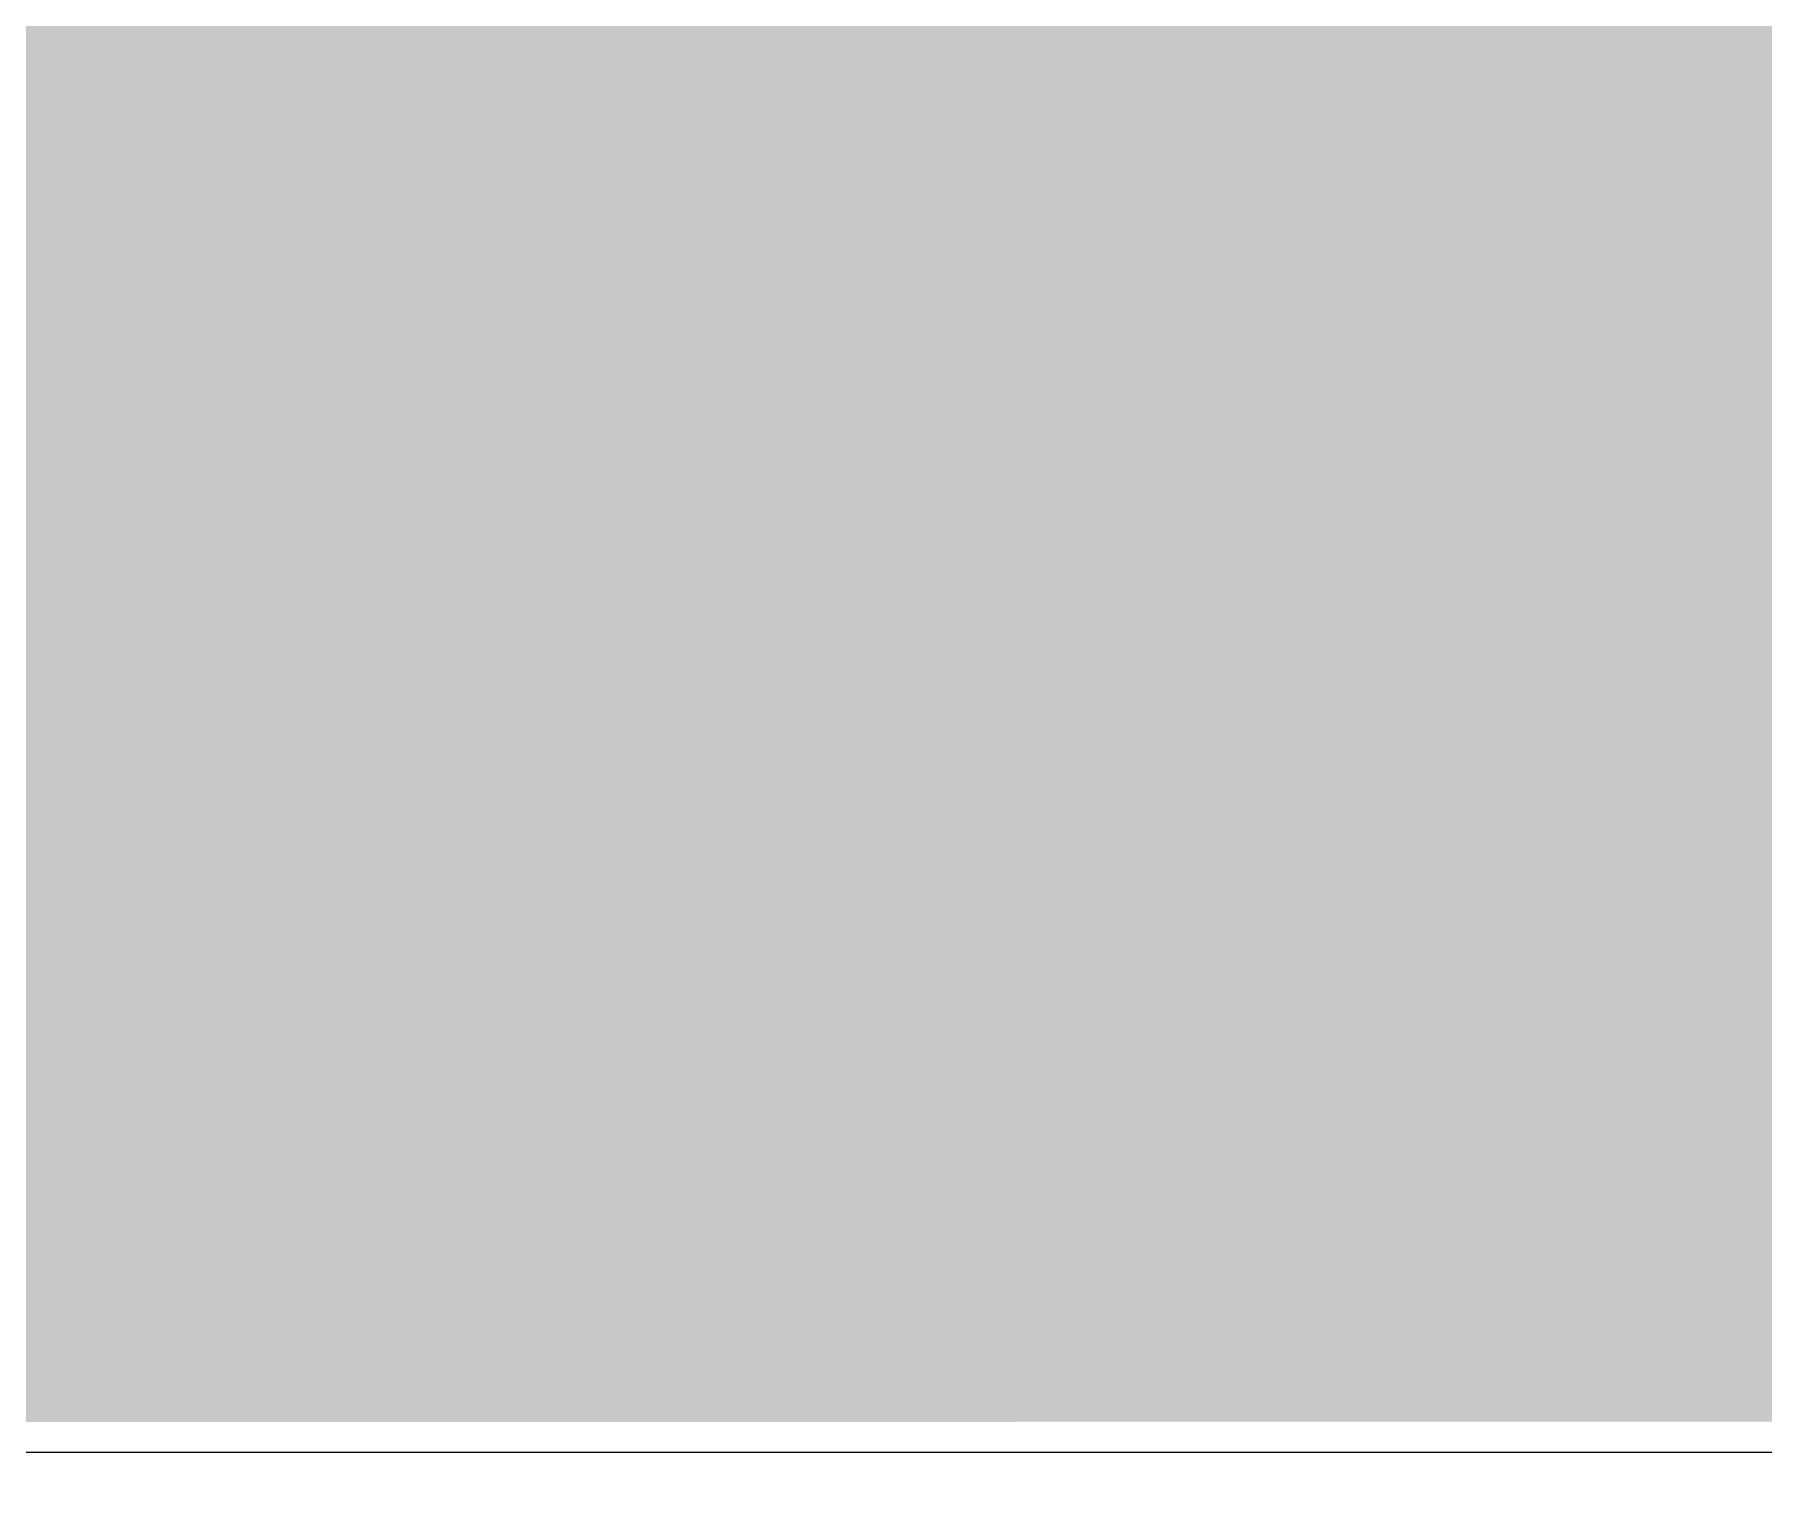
# Model space of a CAD drawing. Header units: millimetres. Extents: x -2128 to 116635, y -18248 to 18481.
# Drawn here: x 112435 to 113257, y 4769 to 5459 of the extents above; entities that cross this region are included whole.
import ezdxf

# ---------------------------------------------------------------- set-up
doc = ezdxf.new("R2010")
doc.units = ezdxf.units.MM
doc.layers.add('A-FLOR', color=7, linetype='Continuous', lineweight=9)
doc.layers.add('A-WALL-PATT', color=7, linetype='Continuous', lineweight=5)

msp = doc.modelspace()

# ---------------------------------------------------------------- hatches: boundary and pattern name
at = {"layer": 'A-WALL-PATT'}
h = msp.add_hatch(dxfattribs=at)
h.set_pattern_fill('FP_85', color=256, style=0, pattern_type=2)
h.set_pattern_definition([(180, (115235.17, 4271), (-2e-14, -154), [125, -137]), (90, (115235.17, 4206), (-262, 2e-14), [65, -89]), (180, (115235.17, 4206), (-2e-14, -154), [125, -137]), (90, (115247.17, 4206), (-262, 2e-14), [65, -89]), (180, (115372.17, 4206), (-2e-14, -154), [125, -137]), (180, (115372.17, 4271), (-2e-14, -154), [125, -137]), (90, (115116.17, 4283), (-262, 2e-14), [65, -89]), (90, (115366.17, 4283), (-262, 2e-14), [65, -89]), (0, (115116.17, 4283), (0, -154), [250, -12]), (0, (115116.17, 4348), (0, -154), [250, -12])])
h.paths.add_polyline_path([(108085.17, 4200), (110590.17, 4200), (110590.17, 4904.86), (110577.08, 4897.02), (110570.9, 4896.78), (110567.18, 4903.03), (110567.18, 5050.02), (111275.67, 5018.89), (111312.68, 4953.8), (111312.68, 4947.3), (111306.18, 4943.55), (111299.11, 4948.3), (111296.2, 4954.8), (111297.66, 4954.8), (111303.15, 4947.3), (111306.18, 4945.55), (111310.94, 4948.3), (111310.37, 4954.8), (111274.49, 5016.94), (110569.18, 5047.93), (110569.18, 4903.03), (110571.85, 4898.54), (110578.17, 4899.45), (110590.17, 4907.24), (110590.17, 5000), (111205.17, 5000), (111205.17, 4984), (111255.81, 4984), (111255.81, 4952), (111253.81, 4952), (111253.81, 4982), (111205.17, 4982), (111205.17, 4799.21), (111349.38, 4799.21), (111427.45, 4932.21), (111443.67, 4922.85), (111631.35, 5247.61), (111648.67, 5237.61), (111395.57, 4799.21), (114987.17, 4800), (114987.17, 8400), (108085.17, 8400), (108085.17, 4900)], flags=0)
h.paths.add_polyline_path([(111422.58, 4892.3), (111439.58, 4921.75), (111427.45, 4928.75), (111410.45, 4899.3), (111412.35, 4898.21)], flags=0)
h.paths.add_polyline_path([(111657.61, 5232.61), (111622.97, 5252.61), (111632.97, 5269.93), (111667.61, 5249.93), (111659.98, 5236.7)], flags=0)
h.paths.add_polyline_path([(111656.52, 5236.7), (111663.52, 5248.83), (111634.07, 5265.83), (111627.07, 5253.7), (111648.67, 5241.23)], flags=0)

# ---------------------------------------------------------------- linework, layer by layer
at = {"layer": 'A-FLOR'}
msp.add_line((115015.17, 4785), (111387.36, 4785), dxfattribs=at)

doc.saveas('drawing.dxf')
